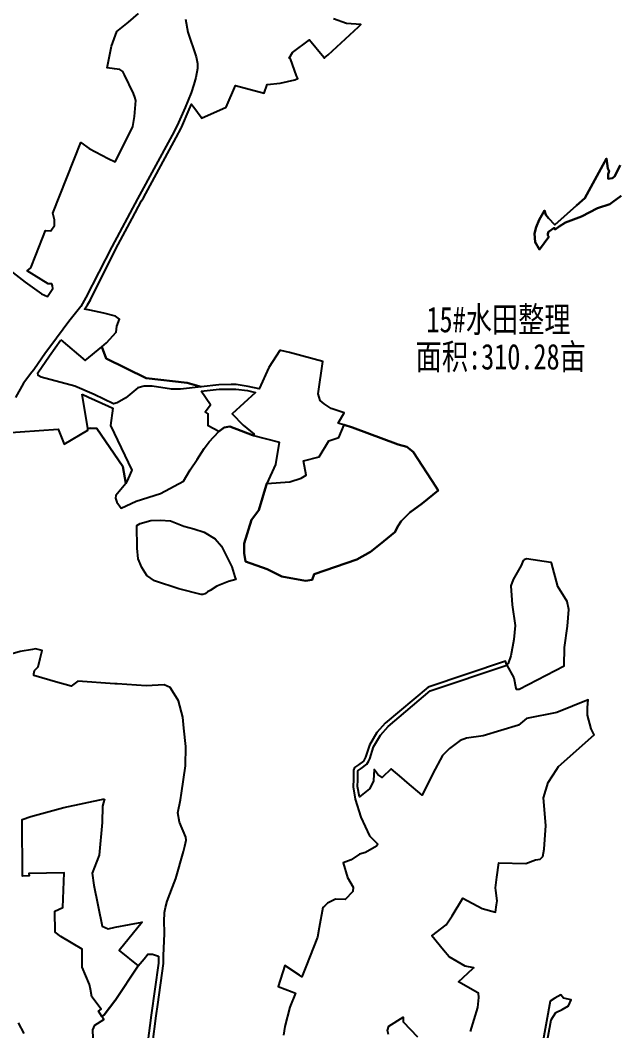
# Model space of a CAD drawing. Header units: millimetres. Extents: x 35444746 to 35449000, y 3482000 to 3488437.
# Drawn here: x 35445371 to 35445722, y 3484147 to 3484738 of the extents above; entities that cross this region are included whole.
import ezdxf
from ezdxf.enums import TextEntityAlignment as Align

# ---------------------------------------------------------------- set-up
doc = ezdxf.new("R2010")
doc.units = ezdxf.units.MM
for name, color, linetype, true_color in [('0203.02旱地整理', 9, 'Continuous', 0x808080), ('0204.01水田整理标注', 7, 'Continuous', 0xffffff), ('0204.02水田整理', 9, 'Continuous', 0x808080)]:
    doc.layers.add(name, color=color, linetype=linetype, true_color=true_color)
doc.styles.add('宋体', font='')
doc.styles.get('宋体').set_extended_font_data('SimSun')

msp = doc.modelspace()

# ---------------------------------------------------------------- linework, layer by layer
at = {"layer": '0203.02旱地整理', "color": 41}
for points in [[(35445723.086, 3484635.225), (35445718.013, 3484631.476), (35445716.58, 3484630.417), (35445709.222, 3484628.025), (35445699.904, 3484623.272), (35445690.621, 3484619.622), (35445686.84, 3484617.351), (35445684.605, 3484615.547), (35445683.909, 3484616.554), (35445680.66, 3484614.108), (35445680.309, 3484613.064), (35445680.305, 3484612.019), (35445680.883, 3484611.204), (35445675.377, 3484603.912), (35445672.88, 3484608.246), (35445672.477, 3484613.27), (35445673.325, 3484616.895), (35445675.15, 3484621.213), (35445678.223, 3484626.616), (35445679.077, 3484624.15), (35445680.582, 3484622.167), (35445684.332, 3484618.226), (35445696.962, 3484629.576), (35445701.793, 3484633.917), (35445712.406, 3484653.208), (35445714.651, 3484657.021), (35445715.283, 3484651.332), (35445716.176, 3484649.635), (35445715.506, 3484647.894), (35445715.54, 3484645.174), (35445718.071, 3484645.585), (35445719.515, 3484646.804), (35445722.608, 3484653.202)], [(35445723.086, 3484635.225), (35445718.013, 3484631.476), (35445716.58, 3484630.417), (35445709.222, 3484628.025), (35445699.904, 3484623.272), (35445690.621, 3484619.622), (35445686.84, 3484617.351), (35445684.605, 3484615.547), (35445683.909, 3484616.554), (35445680.66, 3484614.108), (35445680.309, 3484613.064), (35445680.305, 3484612.019), (35445680.883, 3484611.204), (35445675.377, 3484603.912), (35445672.88, 3484608.246), (35445672.477, 3484613.27), (35445673.325, 3484616.895), (35445675.15, 3484621.213), (35445678.223, 3484626.616), (35445679.077, 3484624.15), (35445680.582, 3484622.167), (35445684.332, 3484618.226), (35445696.962, 3484629.576), (35445701.793, 3484633.917), (35445712.406, 3484653.208), (35445714.651, 3484657.021), (35445715.283, 3484651.332), (35445716.176, 3484649.635), (35445715.506, 3484647.894), (35445715.54, 3484645.174), (35445718.071, 3484645.585), (35445719.515, 3484646.804), (35445722.608, 3484653.202)], [(35445370.211, 3484151.249), (35445373.551, 3484145.022)], [(35445370.211, 3484151.249), (35445373.551, 3484145.022)]]:
    msp.add_lwpolyline(points, dxfattribs=at)
for points in [[(35445395.301, 3484550.943), (35445409.561, 3484538.924), (35445419.156, 3484546.908), (35445421.665, 3484540.015), (35445445.083, 3484528.514), (35445469.26, 3484525.941), (35445477.331, 3484523.578), (35445465.358, 3484522.197), (35445460.072, 3484522.14), (35445448.633, 3484523.978), (35445443.96, 3484523.877), (35445440.358, 3484522.856), (35445433.366, 3484516.97), (35445428.252, 3484514.101), (35445426.036, 3484513.647), (35445414.79, 3484519.11), (35445403.438, 3484523.921), (35445383.657, 3484529.201), (35445381.974, 3484530.223), (35445381.844, 3484531.633), (35445388.539, 3484541.734)], [(35445395.301, 3484550.943), (35445409.561, 3484538.924), (35445419.156, 3484546.908), (35445421.665, 3484540.015), (35445445.083, 3484528.514), (35445469.26, 3484525.941), (35445477.331, 3484523.578), (35445465.358, 3484522.197), (35445460.072, 3484522.14), (35445448.633, 3484523.978), (35445443.96, 3484523.877), (35445440.358, 3484522.856), (35445433.366, 3484516.97), (35445428.252, 3484514.101), (35445426.036, 3484513.647), (35445414.79, 3484519.11), (35445403.438, 3484523.921), (35445383.657, 3484529.201), (35445381.974, 3484530.223), (35445381.844, 3484531.633), (35445388.539, 3484541.734)], [(35445407.724, 3484519.174), (35445411.48, 3484517.421), (35445423.082, 3484512.182), (35445425.739, 3484510.982), (35445424.279, 3484500.847), (35445436.801, 3484474.745), (35445434.586, 3484469.781), (35445433.19, 3484466.899), (35445431.545, 3484476.844), (35445416.313, 3484499.079), (35445412.532, 3484499.379), (35445411.107, 3484499.09)], [(35445407.724, 3484519.174), (35445411.48, 3484517.421), (35445423.082, 3484512.182), (35445425.739, 3484510.982), (35445424.279, 3484500.847), (35445436.801, 3484474.745), (35445434.586, 3484469.781), (35445433.19, 3484466.899), (35445431.545, 3484476.844), (35445416.313, 3484499.079), (35445412.532, 3484499.379), (35445411.107, 3484499.09)], [(35445477.4, 3484521.018), (35445487.813, 3484522.219), (35445497.676, 3484522.235), (35445504.454, 3484521.265), (35445509.102, 3484520.216), (35445495.434, 3484507.627), (35445501.988, 3484501.011), (35445508.457, 3484495.811), (35445508.055, 3484495.041), (35445507.374, 3484495.221), (35445494.073, 3484500.288), (35445490.74, 3484499.763), (35445487.632, 3484497.393), (35445481.408, 3484500.718), (35445481.543, 3484507.614), (35445479.733, 3484508.941), (35445482.758, 3484513.064)], [(35445477.4, 3484521.018), (35445487.813, 3484522.219), (35445497.676, 3484522.235), (35445504.454, 3484521.265), (35445509.102, 3484520.216), (35445495.434, 3484507.627), (35445501.988, 3484501.011), (35445508.457, 3484495.811), (35445508.055, 3484495.041), (35445507.374, 3484495.221), (35445494.073, 3484500.288), (35445490.74, 3484499.763), (35445487.632, 3484497.393), (35445481.408, 3484500.718), (35445481.543, 3484507.614), (35445479.733, 3484508.941), (35445482.758, 3484513.064)], [(35445561.041, 3484501.238), (35445565.954, 3484499.798), (35445592.715, 3484489.778), (35445597.734, 3484488.361), (35445601.492, 3484485.414), (35445614.965, 3484464.699), (35445616.076, 3484462.879), (35445606.707, 3484455.283), (35445599.481, 3484449.963), (35445594.349, 3484444.867), (35445592.596, 3484442.082), (35445590.7, 3484438.367), (35445582.083, 3484431.52), (35445576.419, 3484427.019), (35445568.469, 3484422.514), (35445543.422, 3484413.899), (35445542.238, 3484410.523), (35445538.386, 3484410.076), (35445524.634, 3484412.48), (35445516.063, 3484416.723), (35445503.376, 3484421.265), (35445502.458, 3484426.13), (35445502.487, 3484431.849), (35445506.762, 3484445.586), (35445511.108, 3484451.38), (35445515.381, 3484465.816), (35445515.851, 3484466.883), (35445529.291, 3484467.898), (35445535.911, 3484470.075), (35445538.825, 3484471.744), (35445537.285, 3484480.273), (35445546.445, 3484482.483), (35445552.002, 3484491.819), (35445557.878, 3484493.911)], [(35445561.041, 3484501.238), (35445565.954, 3484499.798), (35445592.715, 3484489.778), (35445597.734, 3484488.361), (35445601.492, 3484485.414), (35445614.965, 3484464.699), (35445616.076, 3484462.879), (35445606.707, 3484455.283), (35445599.481, 3484449.963), (35445594.349, 3484444.867), (35445592.596, 3484442.082), (35445590.7, 3484438.367), (35445582.083, 3484431.52), (35445576.419, 3484427.019), (35445568.469, 3484422.514), (35445543.422, 3484413.899), (35445542.238, 3484410.523), (35445538.386, 3484410.076), (35445524.634, 3484412.48), (35445516.063, 3484416.723), (35445503.376, 3484421.265), (35445502.458, 3484426.13), (35445502.487, 3484431.849), (35445506.762, 3484445.586), (35445511.108, 3484451.38), (35445515.381, 3484465.816), (35445515.851, 3484466.883), (35445529.291, 3484467.898), (35445535.911, 3484470.075), (35445538.825, 3484471.744), (35445537.285, 3484480.273), (35445546.445, 3484482.483), (35445552.002, 3484491.819), (35445557.878, 3484493.911)], [(35445420.708, 3484282.436), (35445419.53, 3484278.051), (35445419.429, 3484268.591), (35445417.61, 3484249.464), (35445413.52, 3484238.985), (35445414.614, 3484231.837), (35445419.388, 3484207.923), (35445422.88, 3484206.246), (35445427.055, 3484207.317), (35445435.433, 3484208.832), (35445442.756, 3484210.156), (35445429.296, 3484193.726), (35445440.579, 3484184.684), (35445427.064, 3484164.432), (35445426.909, 3484164.21), (35445420.532, 3484155.955), (35445419.211, 3484155.035), (35445417.203, 3484158.24), (35445418.768, 3484159.394), (35445413.426, 3484166.641), (35445412.556, 3484170.94), (35445411.969, 3484173.837), (35445407.703, 3484183.845), (35445407.662, 3484194.371), (35445395.169, 3484201.791), (35445391.844, 3484204.403), (35445391.774, 3484216.752), (35445396.438, 3484218.785), (35445397.103, 3484239.192), (35445376.445, 3484238.79), (35445376.698, 3484237.268), (35445372.708, 3484237.198), (35445372.616, 3484270.393), (35445377.723, 3484272.088), (35445396.936, 3484277.371)], [(35445420.708, 3484282.436), (35445419.53, 3484278.051), (35445419.429, 3484268.591), (35445417.61, 3484249.464), (35445413.52, 3484238.985), (35445414.614, 3484231.837), (35445419.388, 3484207.923), (35445422.88, 3484206.246), (35445427.055, 3484207.317), (35445435.433, 3484208.832), (35445442.756, 3484210.156), (35445429.296, 3484193.726), (35445440.579, 3484184.684), (35445427.064, 3484164.432), (35445426.909, 3484164.21), (35445420.532, 3484155.955), (35445419.211, 3484155.035), (35445417.203, 3484158.24), (35445418.768, 3484159.394), (35445413.426, 3484166.641), (35445412.556, 3484170.94), (35445411.969, 3484173.837), (35445407.703, 3484183.845), (35445407.662, 3484194.371), (35445395.169, 3484201.791), (35445391.844, 3484204.403), (35445391.774, 3484216.752), (35445396.438, 3484218.785), (35445397.103, 3484239.192), (35445376.445, 3484238.79), (35445376.698, 3484237.268), (35445372.708, 3484237.198), (35445372.616, 3484270.393), (35445377.723, 3484272.088), (35445396.936, 3484277.371)]]:
    msp.add_lwpolyline(points, close=True, dxfattribs=at)
at = {"layer": '0204.02水田整理', "color": 51}
for points in [[(35445359.066, 3484596.391), (35445374.355, 3484584.806), (35445383.887, 3484577.941), (35445387.335, 3484576.296), (35445390.626, 3484581.063), (35445390.28, 3484582.64), (35445390.025, 3484583.804), (35445387.792, 3484583.816), (35445375.536, 3484591.401), (35445377.658, 3484593.213), (35445380.581, 3484600.5), (35445386.358, 3484614.898), (35445389.456, 3484614.867), (35445391.448, 3484617.958), (35445391.471, 3484621.209), (35445390.461, 3484625.095), (35445406.855, 3484666.457), (35445411.9, 3484663.017), (35445422.895, 3484657.063), (35445427.054, 3484655.081), (35445431.701, 3484664.252), (35445437.328, 3484675.858), (35445438.405, 3484681.781), (35445439.138, 3484691.038), (35445438.507, 3484692.928), (35445437.765, 3484695.151), (35445432.542, 3484706.088), (35445431.455, 3484707.935), (35445429.763, 3484709.225), (35445426.581, 3484709.54), (35445422.437873, 3484710.203377), (35445424.902389, 3484722.925457), (35445428.04252, 3484731.353223), (35445434.827591, 3484736.946165), (35445440.624502, 3484741.981445)], [(35445360.315, 3484496.343), (35445393.638, 3484498.658), (35445397.106, 3484489.882), (35445411.108, 3484498.128), (35445411.107, 3484499.09), (35445412.532, 3484499.379), (35445416.313, 3484499.079), (35445431.545, 3484476.844), (35445433.19, 3484466.899), (35445427.499, 3484459.848), (35445427.18, 3484458.439), (35445427.93, 3484455.926), (35445430.446, 3484452.599), (35445439.402, 3484456.516), (35445453.531, 3484461.087), (35445467.032, 3484468.33), (35445470.931, 3484474.923), (35445475.04, 3484480.887), (35445479.126, 3484487.34), (35445482.073, 3484491.372), (35445487.632, 3484497.393), (35445490.74, 3484499.763), (35445494.073, 3484500.288), (35445507.374, 3484495.221), (35445508.055, 3484495.041), (35445522.5, 3484491.233), (35445523.091, 3484491.078), (35445520.809, 3484478.147), (35445515.851, 3484466.883), (35445515.381, 3484465.816), (35445511.108, 3484451.38), (35445506.762, 3484445.586), (35445502.487, 3484431.849), (35445502.458, 3484426.13), (35445503.376, 3484421.265), (35445516.063, 3484416.723), (35445524.634, 3484412.48), (35445538.386, 3484410.076), (35445542.238, 3484410.523), (35445543.422, 3484413.899), (35445568.469, 3484422.514), (35445576.419, 3484427.019), (35445582.083, 3484431.52), (35445590.7, 3484438.367), (35445592.596, 3484442.082), (35445594.349, 3484444.867), (35445599.481, 3484449.963), (35445606.707, 3484455.283), (35445616.076, 3484462.879), (35445614.965, 3484464.699), (35445601.492, 3484485.414), (35445597.734, 3484488.361), (35445592.715, 3484489.778), (35445565.954, 3484499.798), (35445561.041, 3484501.238), (35445558.705, 3484501.922), (35445557.469, 3484502.174), (35445560.956, 3484508.251), (35445553.435, 3484510.832), (35445549.247, 3484513.507), (35445547.015, 3484515.474), (35445545.908, 3484519.395), (35445548.607, 3484538.397), (35445529.071, 3484543.605), (35445524.006, 3484544.675), (35445523.341, 3484544.815), (35445516.887, 3484534.754), (35445511.244, 3484522.348), (35445504.916, 3484523.776), (35445497.856, 3484524.786), (35445494.942, 3484524.781), (35445487.664, 3484524.769), (35445477.331, 3484523.578), (35445469.26, 3484525.941), (35445445.083, 3484528.514), (35445421.665, 3484540.015), (35445419.156, 3484546.908), (35445421.988, 3484549.265), (35445427.533, 3484555.471), (35445428.083, 3484558.912), (35445429.586, 3484563.12), (35445427.221, 3484564.902), (35445420.373, 3484566.654), (35445412.144, 3484568.377), (35445409.142, 3484569.005), (35445409.649, 3484569.779), (35445410.811, 3484571.574), (35445412.616, 3484574.359), (35445427.465, 3484604.232), (35445436.975, 3484621.952), (35445442.511, 3484632.266), (35445443.559, 3484634.184), (35445462.793, 3484669.411), (35445465.627, 3484674.882), (35445465.817, 3484675.25), (35445470.418, 3484685.879), (35445471.688, 3484688.89), (35445472.186, 3484688.235), (35445473.083, 3484687.058), (35445477.43, 3484681.351), (35445477.615, 3484680.808), (35445491.97, 3484687.143), (35445497.483, 3484699.795), (35445514.216, 3484695.352), (35445515.92, 3484700.338), (35445523.666, 3484701.117), (35445532.123, 3484703.182), (35445533.954, 3484703.92), (35445533.21, 3484705.568), (35445529.659, 3484715.513), (35445528.849, 3484715.863), (35445530.712, 3484719.106), (35445540.798, 3484726.548), (35445549.08, 3484716.359), (35445549.473, 3484715.913), (35445549.774, 3484716.176), (35445551.678, 3484717.841), (35445569.404, 3484734.225), (35445570.78, 3484735.497), (35445562.449, 3484736.196), (35445554.767, 3484738.9)], [(35445468.221, 3484738.684), (35445469.467, 3484731.113), (35445474.336, 3484716.627), (35445475.16, 3484712.683), (35445475.144, 3484709.729), (35445474.273, 3484704.528), (35445473.04, 3484700.45), (35445471.554, 3484695.539), (35445467.928, 3484686.943), (35445463.369, 3484676.412), (35445460.402, 3484670.683), (35445440.13, 3484633.555), (35445425.059, 3484605.475), (35445409.899, 3484575.696), (35445406.943, 3484570.591), (35445399.926, 3484561.816), (35445389.408, 3484547.493), (35445386.356, 3484543.337), (35445379.446, 3484533.444), (35445378.355, 3484532.04), (35445373.34, 3484525.59), (35445368.672, 3484517.328)], [(35445722.608, 3484653.202), (35445719.515, 3484646.804), (35445718.071, 3484645.585), (35445715.54, 3484645.174), (35445715.506, 3484647.894), (35445716.176, 3484649.635), (35445715.283, 3484651.332), (35445714.651, 3484657.021), (35445712.406, 3484653.208), (35445701.793, 3484633.917), (35445696.962, 3484629.576), (35445684.332, 3484618.226), (35445680.582, 3484622.167), (35445679.077, 3484624.15), (35445678.223, 3484626.616), (35445675.15, 3484621.213), (35445673.325, 3484616.895), (35445672.477, 3484613.27), (35445672.88, 3484608.246), (35445675.377, 3484603.912), (35445680.883, 3484611.204), (35445680.305, 3484612.019), (35445680.309, 3484613.064), (35445680.66, 3484614.108), (35445683.909, 3484616.554), (35445684.605, 3484615.547), (35445686.84, 3484617.351), (35445690.621, 3484619.622), (35445699.904, 3484623.272), (35445709.222, 3484628.025), (35445716.58, 3484630.417), (35445718.013, 3484631.476), (35445723.086, 3484635.225)], [(35445634.994, 3484146.307), (35445639.334, 3484160.232), (35445639.898, 3484166.082), (35445639.622, 3484168.73), (35445639.341, 3484168.889), (35445627.874, 3484175.393), (35445636.357, 3484183.135), (35445636.836, 3484183.572), (35445631.793, 3484184.589), (35445622.443, 3484189.906), (35445619.234, 3484193.853), (35445612.356, 3484202.314), (35445620.787, 3484208.734), (35445624.283, 3484213.887), (35445630.396, 3484224.194), (35445641.86, 3484218.303), (35445649.506, 3484216.092), (35445650.183, 3484220.432), (35445650.546, 3484222.756), (35445649.788, 3484228.751), (35445649.576, 3484230.426), (35445650.428, 3484236.491), (35445651.613, 3484244.932), (35445667.34, 3484244.612), (35445673.073, 3484246.754), (35445675.727, 3484247.025), (35445677.267, 3484248.696), (35445678.115, 3484252.882), (35445678.986, 3484266.843), (35445677.768, 3484283.045), (35445680.443, 3484291.973), (35445685.43, 3484299.696), (35445686.471, 3484301.308), (35445707.325, 3484319.946), (35445705.657, 3484323.443), (35445703.507, 3484331.454), (35445703.515, 3484335.906), (35445703.742, 3484340.344), (35445685.432, 3484332.923), (35445667.684, 3484329.333), (35445666.566, 3484328.418), (35445663.072, 3484325.56), (35445642.413, 3484319.303), (35445632.698, 3484317.87), (35445628.879, 3484316.579), (35445622.73, 3484311.863), (35445618.49, 3484307.724), (35445612.948, 3484297.22), (35445606.779, 3484284.585), (35445597.922, 3484292.045), (35445594.838, 3484294.708), (35445588.638, 3484300.06), (35445583.348, 3484294.94), (35445580.752, 3484296.556), (35445578.677, 3484299.527), (35445578.146, 3484293.057), (35445578.116, 3484292.68), (35445575.922, 3484288.267), (35445569.921, 3484283.621), (35445568.916, 3484289.612), (35445569.06, 3484293.605), (35445569.03, 3484298.618), (35445569.226, 3484299.081), (35445570.917, 3484300.208), (35445574.338, 3484302.639), (35445575.414, 3484304.738), (35445575.975, 3484305.832), (35445578.181, 3484312.762), (35445582.267, 3484319.638), (35445586.856, 3484324.819), (35445611.383, 3484345.569), (35445656.177, 3484360.556), (35445660.326, 3484353.139), (35445661.57, 3484347.122), (35445661.709, 3484346.563), (35445663.387, 3484346.557), (35445689.699, 3484360.182), (35445690.004, 3484370.941), (35445691.712, 3484383.512), (35445692.434, 3484393.291), (35445691.606, 3484397.905), (35445686.036, 3484406.73), (35445682.3, 3484420.444), (35445681.899, 3484420.619), (35445667.832, 3484422.874), (35445666.421, 3484422.18), (35445665.704, 3484421.828), (35445664.678, 3484418.975), (35445659.904, 3484410.745), (35445658.637, 3484407.114), (35445659.309, 3484395.926), (35445661.098, 3484383.896), (35445660.24, 3484375.65), (35445658.539, 3484366.148), (35445656.99, 3484361.68), (35445656.177, 3484360.556), (35445655.361, 3484362.996), (35445610.098, 3484347.852), (35445585.053, 3484326.663), (35445580.18, 3484321.162), (35445575.819, 3484313.823), (35445573.588, 3484306.816), (35445572.335, 3484304.372), (35445569.459, 3484302.327), (35445567.157, 3484300.794), (35445566.454, 3484299.132), (35445566.487, 3484293.644), (35445566.345, 3484289.699), (35445566.336, 3484289.444), (35445567.543, 3484282.252), (35445570.732, 3484271.598), (35445575.894, 3484260.807), (35445580.763, 3484255.867), (35445580.05, 3484254.681), (35445573.599, 3484250.946), (35445570.019, 3484250.12), (35445565.074, 3484246.626), (35445560.517, 3484244.964), (35445563.034, 3484236.323), (35445566.31, 3484230.691), (35445566.073, 3484228.231), (35445561.718, 3484223.505), (35445555.942, 3484223.736), (35445551.299, 3484221.454), (35445549.447, 3484219.631), (35445548.55, 3484218.749), (35445546.394, 3484207.17), (35445545.355, 3484201.494), (35445538.627, 3484184.125), (35445536.328, 3484178.271), (35445534.859, 3484179.246), (35445526.296, 3484184.82), (35445522.467, 3484172.6), (35445530.572, 3484169.5), (35445532.566, 3484168.689), (35445529.321, 3484160.427), (35445526.325, 3484149.103), (35445525.609, 3484144.029)], [(35445448.805, 3484138.637), (35445451.001, 3484155.418), (35445451.944, 3484162.138), (35445455.306, 3484186.078), (35445455.303, 3484190.526), (35445455.99, 3484203.564), (35445455.968, 3484204.307), (35445455.782, 3484210.544), (35445455.908, 3484215.908), (35445456.512, 3484218.887), (35445457.48, 3484222.441), (35445460.601, 3484230.798), (35445462.483, 3484235.838), (35445467.038, 3484251.646), (35445467.797, 3484254.794), (35445468.631, 3484258.252), (35445468.346, 3484259.924), (35445464.648, 3484268.668), (35445463.702, 3484274.16), (35445465.3, 3484281.746), (35445465.873, 3484285.814), (35445468.109, 3484301.702), (35445468.327, 3484312.954), (35445467.277, 3484323.792), (35445466.619, 3484330.266), (35445464.028, 3484339.734), (35445460.616, 3484345.404), (35445459.288, 3484347.611), (35445455.784, 3484349.18), (35445445.096, 3484348.54), (35445428.264, 3484349.698), (35445426.787, 3484349.8), (35445405.156, 3484351.194), (35445401.342, 3484348.265), (35445397.744, 3484349.309), (35445393.518, 3484350.535), (35445379.436, 3484354.62), (35445379.489, 3484355.539), (35445379.863, 3484357.464), (35445382.024, 3484359.749), (35445383.115, 3484364.44), (35445384.315, 3484369.228), (35445380.313, 3484370.11), (35445378.738, 3484369.856), (35445371.486, 3484368.641), (35445366.731, 3484367.252)], [(35445679.083, 3484136.176), (35445682.184, 3484153.05), (35445684.994, 3484157.293), (35445688.659, 3484159.113), (35445692.325, 3484161.355), (35445693.829, 3484164.77), (35445689.483, 3484165.701), (35445687.748, 3484167.807), (35445684.234, 3484165.712), (35445681.539, 3484163.965), (35445674.424, 3484124.097)], [(35445587.006, 3484144.572), (35445586.311, 3484146.942), (35445587.222, 3484149.384), (35445595.662, 3484154.593), (35445595.66, 3484151.944), (35445603.881, 3484143.152)]]:
    msp.add_lwpolyline(points, dxfattribs=at)
for points in [[(35445478.38, 3484402.078), (35445477.358, 3484401.893), (35445464.34, 3484405.358), (35445450.03, 3484409.928), (35445445.549, 3484413.183), (35445442.712, 3484417.695), (35445440.432, 3484422.766), (35445439.853, 3484429.09), (35445439.798, 3484442.301), (35445441.59, 3484443.553), (35445447.804, 3484445.258), (35445453.419, 3484445.463), (35445459.382, 3484445.081), (35445467.202, 3484442), (35445473.042, 3484440.449), (35445479.114, 3484438.43), (35445485.527, 3484434.537), (35445489.247, 3484430.191), (35445495.267, 3484418.114), (35445497.092, 3484412.268), (35445497.565, 3484410.751), (35445493.397, 3484409.58), (35445486.47, 3484406.822), (35445482.569, 3484404.415), (35445481.089, 3484403.502), (35445479.846, 3484402.491), (35445479.612, 3484402.301)], [(35445478.38, 3484402.078), (35445477.358, 3484401.893), (35445464.34, 3484405.358), (35445450.03, 3484409.928), (35445445.549, 3484413.183), (35445442.712, 3484417.695), (35445440.432, 3484422.766), (35445439.853, 3484429.09), (35445439.798, 3484442.301), (35445441.59, 3484443.553), (35445447.804, 3484445.258), (35445453.419, 3484445.463), (35445459.382, 3484445.081), (35445467.202, 3484442), (35445473.042, 3484440.449), (35445479.114, 3484438.43), (35445485.527, 3484434.537), (35445489.247, 3484430.191), (35445495.267, 3484418.114), (35445497.092, 3484412.268), (35445497.565, 3484410.751), (35445493.397, 3484409.58), (35445486.47, 3484406.822), (35445482.569, 3484404.415), (35445481.089, 3484403.502), (35445479.846, 3484402.491), (35445479.612, 3484402.301)], [(35445452.325, 3484190.297), (35445452.326, 3484188.786), (35445452.328, 3484186.285), (35445448.05, 3484155.818), (35445445.874, 3484139.19), (35445444.493, 3484133.628), (35445443.322, 3484132.015), (35445414.288, 3484137.504), (35445414.001, 3484147.312), (35445415.033, 3484150.045), (35445420.336, 3484153.243), (35445419.211, 3484155.035), (35445420.532, 3484155.955), (35445426.909, 3484164.21), (35445427.064, 3484164.432), (35445440.579, 3484184.684), (35445443.97, 3484188.867), (35445446.14, 3484191.605), (35445448.862, 3484191.505)]]:
    msp.add_lwpolyline(points, close=True, dxfattribs=at)

# ---------------------------------------------------------------- texts
at = {"layer": '0204.01水田整理标注', "color": 51, "style": '宋体', "width": 0.75}
for s, p in [('15#水田整理', (35445651.367744, 3484563.171412, -1626.288732)), ('面积:310.28亩', (35445652.663557, 3484541.493345, -1626.288732))]:
    msp.add_text(s, height=15, dxfattribs=at).set_placement(p, align=Align.MIDDLE)

doc.saveas('drawing.dxf')
